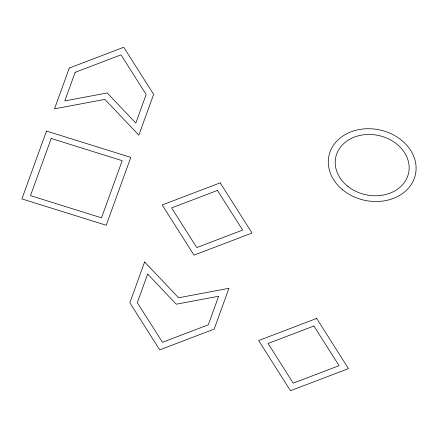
<?xml version="1.0" encoding="UTF-8"?>
<svg xmlns="http://www.w3.org/2000/svg" width="438" height="438" viewBox="0 0 438 438"><rect width="100%" height="100%" fill="white"/><g stroke="black" fill="none" stroke-linecap="round" stroke-linejoin="round"><path stroke-width="0.66" d="M46.483 131.05L21.9 198.918L106.215 225.252L130.798 157.39L46.483 131.05M69.303 68.032L54.526 108.843L104.874 99.388L138.841 135.178L153.623 94.373L123.751 47.271L69.303 68.032M51.197 138.485L30.496 195.638L101.501 217.817L122.202 160.664L51.197 138.485M75.155 72.33L64.808 100.91L107.206 92.949L135.813 123.089L146.161 94.515L121.008 54.849L75.155 72.33M144.622 261.973L129.84 302.778L159.706 349.88L214.155 329.119L228.937 288.314L178.584 297.763L144.622 261.973M147.65 274.062L137.302 302.636L162.454 342.302L208.302 324.821L218.655 296.241L176.251 304.202L147.65 274.062M220.204 182.849L162.197 204.968L194.018 255.151L252.031 233.032L220.204 182.849M217.462 190.426L171.614 207.908L196.761 247.574L242.614 230.092L217.462 190.426M316.663 318.426L258.65 340.545L290.471 390.729L348.484 368.61L316.663 318.426M313.915 326.003L268.067 343.485L293.219 383.151L339.067 365.67L313.915 326.003M342.713 189.889A44.254 35.982 12.3 0 0 415.115 175.835A44.254 35.982 12.3 0 0 358.733 129.637A44.254 35.982 12.3 0 0 342.713 189.889M347.876 186.391A37.268 30.304 12.3 0 0 408.473 173.596A37.268 30.304 12.3 0 0 360.206 135.369A37.268 30.304 12.3 0 0 347.876 186.391"/></g></svg>
